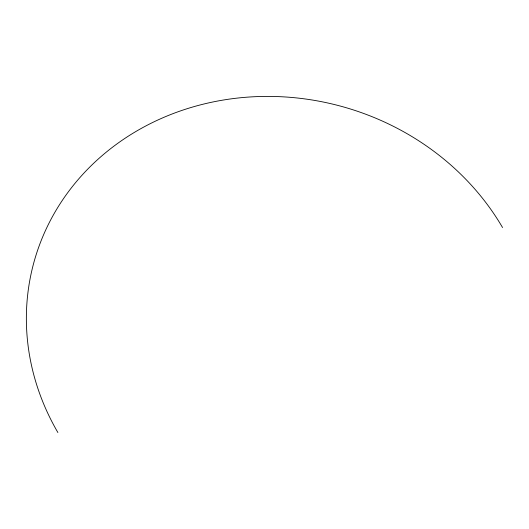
<?xml version="1.0" encoding="UTF-8"?>
<svg xmlns="http://www.w3.org/2000/svg" width="529" height="529" viewBox="0 0 529 529"><rect width="100%" height="100%" fill="white"/><g stroke="black" fill="none" stroke-linecap="round" stroke-linejoin="round"><path stroke-width="0.79" d="M57.892 432.53A255.447 231.894 15.4 0 1 157.682 120.09A255.447 231.894 15.4 0 1 502.55 227.543"/></g></svg>
